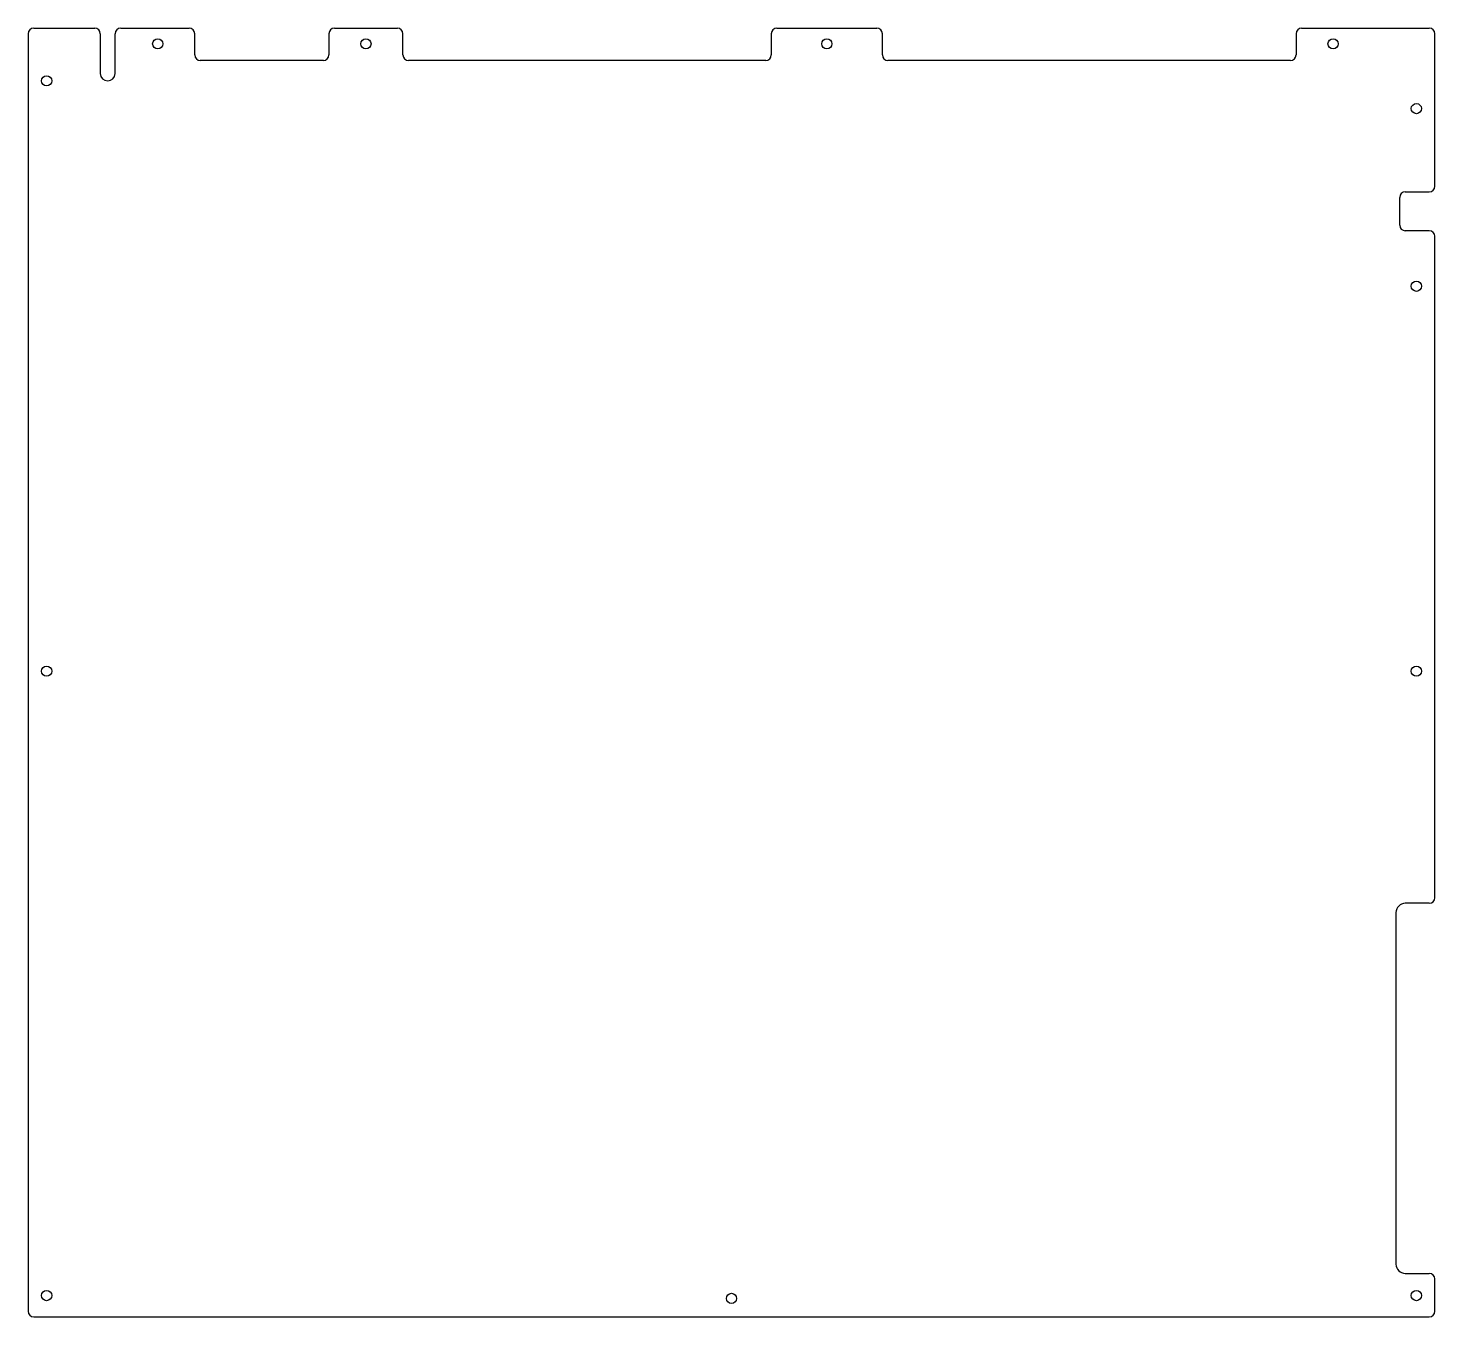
# Model space of a CAD drawing. Header units: millimetres. Extents: x 0 to 760, y 0 to 697.
import ezdxf

# ---------------------------------------------------------------- set-up
doc = ezdxf.new("R2010")
doc.units = ezdxf.units.MM

msp = doc.modelspace()

# ---------------------------------------------------------------- linework, layer by layer
at = {"color": 7, "linetype": 'Continuous', "lineweight": 25}
for p, q in [((0, 693.5), (0, 3)), ((3, 696.5), (36, 696.5)), ((39, 693.5), (39, 672)), ((47, 672), (47, 693.5)), ((50, 696.5), (87, 696.5)), ((90, 682), (90, 693.5)), ((162.5, 693.5), (162.5, 682)), ((165.5, 696.5), (199.5, 696.5)), ((202.5, 682), (202.5, 693.5)), ((401.5, 693.5), (401.5, 682)), ((404.5, 696.5), (458.5, 696.5)), ((461.5, 682), (461.5, 693.5)), ((685, 693.5), (685, 682)), ((688, 696.5), (757, 696.5)), ((760, 611), (760, 693.5)), ((159.5, 679), (93, 679)), ((398.5, 679), (205.5, 679)), ((682, 679), (464.5, 679)), ((744, 608), (757, 608)), ((741, 590), (741, 605)), ((757, 587), (744, 587)), ((760, 226.5), (760, 584)), ((757, 223.5), (744, 223.5)), ((739, 218.5), (739, 28.5)), ((744, 23.5), (757, 23.5)), ((760, 3), (760, 20.5)), ((3, 0), (757, 0))]:
    msp.add_line(p, q, dxfattribs=at)
for centre in [(70, 688), (182.5, 688), (431.5, 688), (705, 688), (10, 668), (750, 653), (750, 557), (10, 349), (750, 349), (10, 11.5), (380, 10), (750, 11.5)]:
    msp.add_circle(centre, 2.75, dxfattribs=at)
for centre, radius, start, end in [((3, 693.5), 3, 90, 180), ((36, 693.5), 3, 0, 90), ((50, 693.5), 3, 90, 180), ((87, 693.5), 3, 0, 90), ((165.5, 693.5), 3, 90, 180), ((199.5, 693.5), 3, 0, 90), ((404.5, 693.5), 3, 90, 180), ((458.5, 693.5), 3, 0, 90), ((688, 693.5), 3, 90, 180), ((757, 693.5), 3, 0, 90), ((93, 682), 3, 180, 270), ((159.5, 682), 3, 270, 0), ((205.5, 682), 3, 180, 270), ((398.5, 682), 3, 270, 0), ((464.5, 682), 3, 180, 270), ((682, 682), 3, 270, 0), ((43, 672), 4, 180, 0), ((744, 605), 3, 90, 180), ((757, 611), 3, 270, 0), ((744, 590), 3, 180, 270), ((757, 584), 3, 0, 90), ((744, 218.5), 5, 90, 180), ((757, 226.5), 3, 270, 0), ((744, 28.5), 5, 180, 270), ((757, 20.5), 3, 0, 90), ((3, 3), 3, 180, 270), ((757, 3), 3, 270, 0)]:
    msp.add_arc(centre, radius, start, end, dxfattribs=at)

doc.saveas('drawing.dxf')
